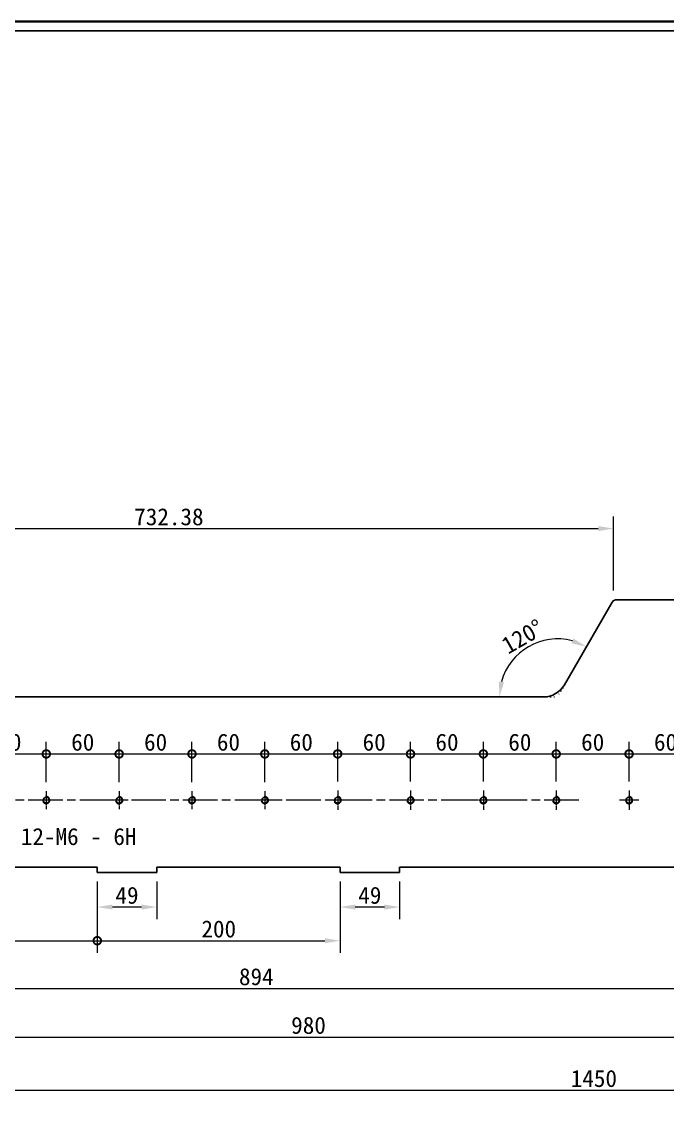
# Model space of a CAD drawing. Header units: millimetres. Extents: x 30 to 2073, y 27 to 1458.
# Drawn here: x 515 to 1047, y 568 to 1458 of the extents above; entities that cross this region are included whole.
import ezdxf
from ezdxf.enums import TextEntityAlignment as Align

# ---------------------------------------------------------------- set-up
doc = ezdxf.new("R2010")
doc.units = ezdxf.units.MM
doc.header["$LTSCALE"] = 5
doc.linetypes.add('CHAIN', pattern=[0.3543, 0.2362, -0.0295, 0.0591, -0.0295])
doc.linetypes.add('DOTTED', pattern=[0.0482, 0.0069, -0.0413])
for name, color, linetype, lineweight, true_color in [('中心标记 (ISO)', 1, 'CHAIN', 18, 0xc2ff0000), ('尺寸 (ISO)', 7, 'Continuous', 18, 0xc2008000), ('符号 (ISO)', 7, 'Continuous', 18, 0xc2008000)]:
    doc.layers.add(name, color=color, linetype=linetype, lineweight=lineweight, true_color=true_color)
for name, color, linetype, lineweight in [('可见 (ISO)', 7, 'Continuous', 25), ('可见窄的 (ISO)', 7, 'Continuous', 18), ('图框 (ISO)', 7, 'Continuous', 35), ('草图几何图元 (ISO)', 7, 'Continuous', 18)]:
    doc.layers.add(name, color=color, linetype=linetype, lineweight=lineweight)
doc.styles.get("Standard").update_dxf_attribs({"font": 'simfang.ttf'})
doc.styles.add('最新国标', font='simfang.ttf')
doc.dimstyles.new('默认 (GB)', dxfattribs={"dimscale": 5, "dimtxt": 2.8, "dimasz": 2.5, "dimexe": 2, "dimexo": 1.5, "dimgap": 0.5, "dimtad": 1, "dimtoh": 1, "dimdsep": 46, "dimtxsty": '最新国标', "dimcen": 0.09, "dimdle": 10, "dimazin": 2, "dimtfac": 0.535714, "dimtdec": 3, "dimtmove": 0, "dimatfit": 3, "dimfxl": 1, "dimtolj": 1, "dimlwd": -1, "dimlwe": -1, "dimarcsym": 0})

# ---------------------------------------------------------------- blocks, each defined once
blk = doc.blocks.new('图框 最新国标')
at = {"layer": '图框 (ISO)'}
blk.add_line((6, 291.5), (414.5, 291.5), dxfattribs=at)
at = {"layer": '图框 (ISO)', "color": 7, "linetype": 'Continuous', "lineweight": 25}
blk.add_line((18, 290), (413, 290), dxfattribs=at)
blk.add_line((18, 290), (413, 290), dxfattribs=at)
at = {"layer": '图框 (ISO)', "flags": 4}
blk.add_attdef('7420701A05', text='', height=2.5, rotation=180, dxfattribs=at).set_placement((35.5, 286), align=Align.MIDDLE_CENTER)
blk = doc.blocks.new('*D5')
at = {"layer": 'Defpoints', "color": 0}
for p in [(1711.74, 811.68), (261.74, 761.68), (1711.74, 577.95)]:
    blk.add_point(p, dxfattribs=at)
at = {"layer": '尺寸 (ISO)', "color": 116, "true_color": 0x000000}
for p, q in [((1711.74, 804.18), (1711.74, 567.95)), ((261.74, 754.18), (261.74, 567.95)), ((274.24, 577.95), (1699.24, 577.95))]:
    blk.add_line(p, q, dxfattribs=at)
for points in [[(274.24, 580.03), (274.24, 575.86), (261.74, 577.95)], [(1699.24, 580.03), (1699.24, 575.86), (1711.74, 577.95)]]:
    blk.add_solid(points, dxfattribs=at)
at = {"layer": '尺寸 (ISO)', "insert": (986.74, 587.53), "char_height": 14, "attachment_point": 5, "style": '最新国标'}
blk.add_mtext('\\A1;1450', dxfattribs=at)
blk = doc.blocks.new('*D6')
at = {"layer": 'Defpoints', "color": 0}
for p in [(261.74, 761.68), (1155.74, 761.68), (1155.74, 661.74)]:
    blk.add_point(p, dxfattribs=at)
at = {"layer": '尺寸 (ISO)', "color": 116, "true_color": 0x000000}
for p, q in [((261.74, 754.18), (261.74, 651.74)), ((1155.74, 754.18), (1155.74, 651.74)), ((274.24, 661.74), (1143.24, 661.74))]:
    blk.add_line(p, q, dxfattribs=at)
for points in [[(274.24, 663.82), (274.24, 659.65), (261.74, 661.74)], [(1143.24, 663.82), (1143.24, 659.65), (1155.74, 661.74)]]:
    blk.add_solid(points, dxfattribs=at)
at = {"layer": '尺寸 (ISO)', "insert": (708.74, 671.32), "char_height": 14, "attachment_point": 5, "style": '最新国标'}
blk.add_mtext('\\A1;894', dxfattribs=at)
blk = doc.blocks.new('_DotSmall')
at = {"color": 0, "linetype": 'ByBlock', "const_width": 0.5}
blk.add_lwpolyline([(-0.0625, 0, 1), (0.0625, 0, 1)], format="xyb", close=True, dxfattribs=at)
blk = doc.blocks.new('*D9')
at = {"layer": 'Defpoints', "color": 0}
for p in [(377.74, 757.18), (577.74, 757.18), (577.74, 701.01)]:
    blk.add_point(p, dxfattribs=at)
at = {"layer": '尺寸 (ISO)', "color": 116, "true_color": 0x000000}
for p, q in [((377.74, 749.68), (377.74, 691.01)), ((577.74, 749.68), (577.74, 691.01)), ((377.74, 701.01), (577.74, 701.01))]:
    blk.add_line(p, q, dxfattribs=at)
at = {"layer": '尺寸 (ISO)', "color": 116, "true_color": 0x000000, "xscale": 12.5, "yscale": 12.5, "zscale": 12.5, "rotation": 180}
blk.add_blockref('_DotSmall', (377.74, 701.01), dxfattribs=at)
at = {"layer": '尺寸 (ISO)', "color": 116, "true_color": 0x000000, "xscale": 12.5, "yscale": 12.5, "zscale": 12.5}
blk.add_blockref('_DotSmall', (577.74, 701.01), dxfattribs=at)
at = {"layer": '尺寸 (ISO)', "insert": (477.79, 710.59), "char_height": 14, "attachment_point": 5, "style": '最新国标'}
blk.add_mtext('\\A1;200', dxfattribs=at)
blk = doc.blocks.new('*D10')
at = {"layer": 'Defpoints', "color": 0}
for p in [(577.74, 757.18), (777.74, 757.18), (777.74, 701.01)]:
    blk.add_point(p, dxfattribs=at)
at = {"layer": '尺寸 (ISO)', "color": 116, "true_color": 0x000000}
for p, q in [((577.74, 749.68), (577.74, 691.01)), ((777.74, 749.68), (777.74, 691.01)), ((577.74, 701.01), (765.24, 701.01))]:
    blk.add_line(p, q, dxfattribs=at)
blk.add_solid([(765.24, 703.09), (765.24, 698.92), (777.74, 701.01)], dxfattribs=at)
at = {"layer": '尺寸 (ISO)', "color": 116, "true_color": 0x000000, "xscale": 12.5, "yscale": 12.5, "zscale": 12.5, "rotation": 180}
blk.add_blockref('_DotSmall', (577.74, 701.01), dxfattribs=at)
at = {"layer": '尺寸 (ISO)', "insert": (677.79, 710.59), "char_height": 14, "attachment_point": 5, "style": '最新国标'}
blk.add_mtext('\\A1;200', dxfattribs=at)
blk = doc.blocks.new('*D12')
at = {"layer": 'Defpoints', "color": 0}
for p in [(577.74, 757.18), (626.74, 757.18), (577.74, 728.72)]:
    blk.add_point(p, dxfattribs=at)
at = {"layer": '尺寸 (ISO)', "color": 116, "true_color": 0x000000}
for p, q in [((577.74, 749.68), (577.74, 718.72)), ((626.74, 749.68), (626.74, 718.72)), ((614.24, 728.72), (590.24, 728.72))]:
    blk.add_line(p, q, dxfattribs=at)
for points in [[(590.24, 730.8), (590.24, 726.63), (577.74, 728.72)], [(614.24, 730.8), (614.24, 726.63), (626.74, 728.72)]]:
    blk.add_solid(points, dxfattribs=at)
at = {"layer": '尺寸 (ISO)', "insert": (602.24, 738.3), "char_height": 14, "attachment_point": 5, "style": '最新国标'}
blk.add_mtext('\\A1;49', dxfattribs=at)
blk = doc.blocks.new('*D13')
at = {"layer": 'Defpoints', "color": 0}
for p in [(777.74, 757.18), (826.74, 757.18), (777.74, 728.72)]:
    blk.add_point(p, dxfattribs=at)
at = {"layer": '尺寸 (ISO)', "color": 116, "true_color": 0x000000}
for p, q in [((777.74, 749.68), (777.74, 718.72)), ((826.74, 749.68), (826.74, 718.72)), ((814.24, 728.72), (790.24, 728.72))]:
    blk.add_line(p, q, dxfattribs=at)
for points in [[(790.24, 730.8), (790.24, 726.63), (777.74, 728.72)], [(814.24, 730.8), (814.24, 726.63), (826.74, 728.72)]]:
    blk.add_solid(points, dxfattribs=at)
at = {"layer": '尺寸 (ISO)', "insert": (802.24, 738.3), "char_height": 14, "attachment_point": 5, "style": '最新国标'}
blk.add_mtext('\\A1;49', dxfattribs=at)
blk = doc.blocks.new('*D21')
at = {"layer": 'Defpoints', "color": 0}
for p in [(1241.74, 901.68), (261.74, 761.68), (1241.74, 621.68)]:
    blk.add_point(p, dxfattribs=at)
at = {"layer": '尺寸 (ISO)', "color": 116, "true_color": 0x000000}
for p, q in [((1241.74, 894.18), (1241.74, 611.68)), ((261.74, 754.18), (261.74, 611.68)), ((274.24, 621.68), (1241.74, 621.68))]:
    blk.add_line(p, q, dxfattribs=at)
blk.add_solid([(274.24, 623.76), (274.24, 619.59), (261.74, 621.68)], dxfattribs=at)
at = {"layer": '尺寸 (ISO)', "color": 116, "true_color": 0x000000, "xscale": 12.5, "yscale": 12.5, "zscale": 12.5}
blk.add_blockref('_DotSmall', (1241.74, 621.68), dxfattribs=at)
at = {"layer": '尺寸 (ISO)', "insert": (751.74, 631.26), "char_height": 14, "attachment_point": 5, "style": '最新国标'}
blk.add_mtext('\\A1;980', dxfattribs=at)
blk = doc.blocks.new('*D30')
at = {"layer": 'Defpoints', "color": 0}
for p in [(353.31, 932.37), (310.96, 911.68), (316.74, 901.68), (945.19, 901.68)]:
    blk.add_point(p, dxfattribs=at)
at = {"layer": '尺寸 (ISO)', "color": 116, "true_color": 0x000000}
blk.add_arc((316.74, 901.68), 47.75, 15.04317, 104.95683, dxfattribs=at)
for points in [[(305.21, 945.88), (303.62, 949.73), (292.86, 943.03)], [(364.91, 914.34), (360.78, 913.8), (364.48, 901.68)]]:
    blk.add_solid(points, dxfattribs=at)
at = {"layer": '尺寸 (ISO)', "insert": (345.4, 951.32), "char_height": 14, "attachment_point": 5, "rotation": 330, "style": '最新国标'}
blk.add_mtext('\\A1;120°', dxfattribs=at)
blk = doc.blocks.new('*D31')
at = {"layer": 'Defpoints', "color": 0}
for p in [(1001.48, 979.18), (948.45, 948.7), (945.19, 901.68), (956.74, 901.68)]:
    blk.add_point(p, dxfattribs=at)
at = {"layer": '尺寸 (ISO)', "color": 116, "true_color": 0x000000}
blk.add_arc((956.74, 901.68), 47.75, 75.04317, 164.95683, dxfattribs=at)
for points in [[(969.86, 949.73), (968.26, 945.88), (980.61, 943.03)], [(912.69, 913.8), (908.56, 914.34), (908.99, 901.68)]]:
    blk.add_solid(points, dxfattribs=at)
at = {"layer": '尺寸 (ISO)', "insert": (928.07, 951.32), "char_height": 14, "attachment_point": 5, "rotation": 30, "style": '最新国标'}
blk.add_mtext('\\A1;120°', dxfattribs=at)
blk = doc.blocks.new('*D33')
at = {"layer": 'Defpoints', "color": 0}
for p in [(1002.92, 1040.23), (270.55, 981.68), (1002.92, 981.68)]:
    blk.add_point(p, dxfattribs=at)
at = {"layer": '尺寸 (ISO)', "color": 116, "true_color": 0x000000}
for p, q in [((270.55, 989.18), (270.55, 1050.23)), ((1002.92, 989.18), (1002.92, 1050.23)), ((283.05, 1040.23), (990.42, 1040.23))]:
    blk.add_line(p, q, dxfattribs=at)
for points in [[(283.05, 1042.32), (283.05, 1038.15), (270.55, 1040.23)], [(990.42, 1042.32), (990.42, 1038.15), (1002.92, 1040.23)]]:
    blk.add_solid(points, dxfattribs=at)
at = {"layer": '尺寸 (ISO)', "insert": (636.74, 1049.85), "char_height": 14, "attachment_point": 5, "style": '最新国标'}
blk.add_mtext('\\A1;732.38', dxfattribs=at)
blk = doc.blocks.new('*D36')
at = {"layer": 'Defpoints', "color": 0}
for p in [(535.74, 854.75), (475.74, 824.13), (535.74, 824.13)]:
    blk.add_point(p, dxfattribs=at)
at = {"layer": '尺寸 (ISO)', "color": 116, "true_color": 0x000000}
for p, q in [((475.74, 831.63), (475.74, 864.75)), ((535.74, 831.63), (535.74, 864.75)), ((475.74, 854.75), (535.74, 854.75))]:
    blk.add_line(p, q, dxfattribs=at)
at = {"layer": '尺寸 (ISO)', "color": 116, "true_color": 0x000000, "xscale": 12.5, "yscale": 12.5, "zscale": 12.5, "rotation": 180}
blk.add_blockref('_DotSmall', (475.74, 854.75), dxfattribs=at)
at = {"layer": '尺寸 (ISO)', "color": 116, "true_color": 0x000000, "xscale": 12.5, "yscale": 12.5, "zscale": 12.5}
blk.add_blockref('_DotSmall', (535.74, 854.75), dxfattribs=at)
at = {"layer": '尺寸 (ISO)', "insert": (505.79, 864.33), "char_height": 14, "attachment_point": 5, "style": '最新国标'}
blk.add_mtext('\\A1;60', dxfattribs=at)
blk = doc.blocks.new('*D37')
at = {"layer": 'Defpoints', "color": 0}
for p in [(595.74, 854.75), (535.74, 824.13), (595.74, 824.13)]:
    blk.add_point(p, dxfattribs=at)
at = {"layer": '尺寸 (ISO)', "color": 116, "true_color": 0x000000}
for p, q in [((535.74, 831.63), (535.74, 864.75)), ((595.74, 831.63), (595.74, 864.75)), ((535.74, 854.75), (595.74, 854.75))]:
    blk.add_line(p, q, dxfattribs=at)
at = {"layer": '尺寸 (ISO)', "color": 116, "true_color": 0x000000, "xscale": 12.5, "yscale": 12.5, "zscale": 12.5, "rotation": 180}
blk.add_blockref('_DotSmall', (535.74, 854.75), dxfattribs=at)
at = {"layer": '尺寸 (ISO)', "color": 116, "true_color": 0x000000, "xscale": 12.5, "yscale": 12.5, "zscale": 12.5}
blk.add_blockref('_DotSmall', (595.74, 854.75), dxfattribs=at)
at = {"layer": '尺寸 (ISO)', "insert": (565.79, 864.33), "char_height": 14, "attachment_point": 5, "style": '最新国标'}
blk.add_mtext('\\A1;60', dxfattribs=at)
blk = doc.blocks.new('*D38')
at = {"layer": 'Defpoints', "color": 0}
for p in [(655.74, 854.75), (595.74, 824.13), (655.74, 824.13)]:
    blk.add_point(p, dxfattribs=at)
at = {"layer": '尺寸 (ISO)', "color": 116, "true_color": 0x000000}
for p, q in [((595.74, 831.63), (595.74, 864.75)), ((655.74, 831.63), (655.74, 864.75)), ((595.74, 854.75), (655.74, 854.75))]:
    blk.add_line(p, q, dxfattribs=at)
at = {"layer": '尺寸 (ISO)', "color": 116, "true_color": 0x000000, "xscale": 12.5, "yscale": 12.5, "zscale": 12.5, "rotation": 180}
blk.add_blockref('_DotSmall', (595.74, 854.75), dxfattribs=at)
at = {"layer": '尺寸 (ISO)', "color": 116, "true_color": 0x000000, "xscale": 12.5, "yscale": 12.5, "zscale": 12.5}
blk.add_blockref('_DotSmall', (655.74, 854.75), dxfattribs=at)
at = {"layer": '尺寸 (ISO)', "insert": (625.79, 864.33), "char_height": 14, "attachment_point": 5, "style": '最新国标'}
blk.add_mtext('\\A1;60', dxfattribs=at)
blk = doc.blocks.new('*D39')
at = {"layer": 'Defpoints', "color": 0}
for p in [(715.74, 854.75), (655.74, 824.13), (715.74, 824.13)]:
    blk.add_point(p, dxfattribs=at)
at = {"layer": '尺寸 (ISO)', "color": 116, "true_color": 0x000000}
for p, q in [((655.74, 831.63), (655.74, 864.75)), ((715.74, 831.63), (715.74, 864.75)), ((655.74, 854.75), (715.74, 854.75))]:
    blk.add_line(p, q, dxfattribs=at)
at = {"layer": '尺寸 (ISO)', "color": 116, "true_color": 0x000000, "xscale": 12.5, "yscale": 12.5, "zscale": 12.5, "rotation": 180}
blk.add_blockref('_DotSmall', (655.74, 854.75), dxfattribs=at)
at = {"layer": '尺寸 (ISO)', "color": 116, "true_color": 0x000000, "xscale": 12.5, "yscale": 12.5, "zscale": 12.5}
blk.add_blockref('_DotSmall', (715.74, 854.75), dxfattribs=at)
at = {"layer": '尺寸 (ISO)', "insert": (685.79, 864.33), "char_height": 14, "attachment_point": 5, "style": '最新国标'}
blk.add_mtext('\\A1;60', dxfattribs=at)
blk = doc.blocks.new('*D40')
at = {"layer": 'Defpoints', "color": 0}
for p in [(775.74, 854.75), (715.74, 824.13), (775.74, 824.68)]:
    blk.add_point(p, dxfattribs=at)
at = {"layer": '尺寸 (ISO)', "color": 116, "true_color": 0x000000}
for p, q in [((715.74, 831.63), (715.74, 864.75)), ((775.74, 832.18), (775.74, 864.75)), ((715.74, 854.75), (775.74, 854.75))]:
    blk.add_line(p, q, dxfattribs=at)
at = {"layer": '尺寸 (ISO)', "color": 116, "true_color": 0x000000, "xscale": 12.5, "yscale": 12.5, "zscale": 12.5, "rotation": 180}
blk.add_blockref('_DotSmall', (715.74, 854.75), dxfattribs=at)
at = {"layer": '尺寸 (ISO)', "color": 116, "true_color": 0x000000, "xscale": 12.5, "yscale": 12.5, "zscale": 12.5}
blk.add_blockref('_DotSmall', (775.74, 854.75), dxfattribs=at)
at = {"layer": '尺寸 (ISO)', "insert": (745.79, 864.33), "char_height": 14, "attachment_point": 5, "style": '最新国标'}
blk.add_mtext('\\A1;60', dxfattribs=at)
blk = doc.blocks.new('*D41')
at = {"layer": 'Defpoints', "color": 0}
for p in [(835.74, 854.75), (775.74, 824.68), (835.74, 824.68)]:
    blk.add_point(p, dxfattribs=at)
at = {"layer": '尺寸 (ISO)', "color": 116, "true_color": 0x000000}
for p, q in [((775.74, 832.18), (775.74, 864.75)), ((835.74, 832.18), (835.74, 864.75)), ((775.74, 854.75), (835.74, 854.75))]:
    blk.add_line(p, q, dxfattribs=at)
at = {"layer": '尺寸 (ISO)', "color": 116, "true_color": 0x000000, "xscale": 12.5, "yscale": 12.5, "zscale": 12.5, "rotation": 180}
blk.add_blockref('_DotSmall', (775.74, 854.75), dxfattribs=at)
at = {"layer": '尺寸 (ISO)', "color": 116, "true_color": 0x000000, "xscale": 12.5, "yscale": 12.5, "zscale": 12.5}
blk.add_blockref('_DotSmall', (835.74, 854.75), dxfattribs=at)
at = {"layer": '尺寸 (ISO)', "insert": (805.79, 864.33), "char_height": 14, "attachment_point": 5, "style": '最新国标'}
blk.add_mtext('\\A1;60', dxfattribs=at)
blk = doc.blocks.new('*D42')
at = {"layer": 'Defpoints', "color": 0}
for p in [(895.74, 854.75), (835.74, 824.68), (895.74, 824.68)]:
    blk.add_point(p, dxfattribs=at)
at = {"layer": '尺寸 (ISO)', "color": 116, "true_color": 0x000000}
for p, q in [((835.74, 832.18), (835.74, 864.75)), ((895.74, 832.18), (895.74, 864.75)), ((835.74, 854.75), (895.74, 854.75))]:
    blk.add_line(p, q, dxfattribs=at)
at = {"layer": '尺寸 (ISO)', "color": 116, "true_color": 0x000000, "xscale": 12.5, "yscale": 12.5, "zscale": 12.5, "rotation": 180}
blk.add_blockref('_DotSmall', (835.74, 854.75), dxfattribs=at)
at = {"layer": '尺寸 (ISO)', "color": 116, "true_color": 0x000000, "xscale": 12.5, "yscale": 12.5, "zscale": 12.5}
blk.add_blockref('_DotSmall', (895.74, 854.75), dxfattribs=at)
at = {"layer": '尺寸 (ISO)', "insert": (865.79, 864.33), "char_height": 14, "attachment_point": 5, "style": '最新国标'}
blk.add_mtext('\\A1;60', dxfattribs=at)
blk = doc.blocks.new('*D43')
at = {"layer": 'Defpoints', "color": 0}
for p in [(955.74, 854.75), (895.74, 824.68), (955.74, 824.68)]:
    blk.add_point(p, dxfattribs=at)
at = {"layer": '尺寸 (ISO)', "color": 116, "true_color": 0x000000}
for p, q in [((895.74, 832.18), (895.74, 864.75)), ((955.74, 832.18), (955.74, 864.75)), ((895.74, 854.75), (955.74, 854.75))]:
    blk.add_line(p, q, dxfattribs=at)
at = {"layer": '尺寸 (ISO)', "color": 116, "true_color": 0x000000, "xscale": 12.5, "yscale": 12.5, "zscale": 12.5, "rotation": 180}
blk.add_blockref('_DotSmall', (895.74, 854.75), dxfattribs=at)
at = {"layer": '尺寸 (ISO)', "color": 116, "true_color": 0x000000, "xscale": 12.5, "yscale": 12.5, "zscale": 12.5}
blk.add_blockref('_DotSmall', (955.74, 854.75), dxfattribs=at)
at = {"layer": '尺寸 (ISO)', "insert": (925.79, 864.33), "char_height": 14, "attachment_point": 5, "style": '最新国标'}
blk.add_mtext('\\A1;60', dxfattribs=at)
blk = doc.blocks.new('*D45')
at = {"layer": 'Defpoints', "color": 0}
for p in [(1075.74, 854.75), (1015.74, 824.68), (1075.74, 824.68)]:
    blk.add_point(p, dxfattribs=at)
at = {"layer": '尺寸 (ISO)', "color": 116, "true_color": 0x000000}
for p, q in [((1015.74, 832.18), (1015.74, 864.75)), ((1075.74, 832.18), (1075.74, 864.75)), ((1015.74, 854.75), (1075.74, 854.75))]:
    blk.add_line(p, q, dxfattribs=at)
at = {"layer": '尺寸 (ISO)', "color": 116, "true_color": 0x000000, "xscale": 12.5, "yscale": 12.5, "zscale": 12.5, "rotation": 180}
blk.add_blockref('_DotSmall', (1015.74, 854.75), dxfattribs=at)
at = {"layer": '尺寸 (ISO)', "color": 116, "true_color": 0x000000, "xscale": 12.5, "yscale": 12.5, "zscale": 12.5}
blk.add_blockref('_DotSmall', (1075.74, 854.75), dxfattribs=at)
at = {"layer": '尺寸 (ISO)', "insert": (1045.79, 864.33), "char_height": 14, "attachment_point": 5, "style": '最新国标'}
blk.add_mtext('\\A1;60', dxfattribs=at)
blk = doc.blocks.new('*D47')
at = {"layer": 'Defpoints', "color": 0}
for p in [(1015.74, 854.75), (955.74, 824.68), (1015.74, 824.68)]:
    blk.add_point(p, dxfattribs=at)
at = {"layer": '尺寸 (ISO)', "color": 116, "true_color": 0x000000}
for p, q in [((955.74, 832.18), (955.74, 864.75)), ((1015.74, 832.18), (1015.74, 864.75)), ((955.74, 854.75), (1015.74, 854.75))]:
    blk.add_line(p, q, dxfattribs=at)
at = {"layer": '尺寸 (ISO)', "color": 116, "true_color": 0x000000, "xscale": 12.5, "yscale": 12.5, "zscale": 12.5, "rotation": 180}
blk.add_blockref('_DotSmall', (955.74, 854.75), dxfattribs=at)
at = {"layer": '尺寸 (ISO)', "color": 116, "true_color": 0x000000, "xscale": 12.5, "yscale": 12.5, "zscale": 12.5}
blk.add_blockref('_DotSmall', (1015.74, 854.75), dxfattribs=at)
at = {"layer": '尺寸 (ISO)', "insert": (985.79, 864.33), "char_height": 14, "attachment_point": 5, "style": '最新国标'}
blk.add_mtext('\\A1;60', dxfattribs=at)

msp = doc.modelspace()

# ---------------------------------------------------------------- linework, layer by layer
at = {"layer": '中心标记 (ISO)', "ltscale": 3.315076}
for p, q in [((535.737, 824.135), (535.737, 809.218)), ((595.737, 824.135), (595.737, 809.218)), ((655.737, 824.135), (655.737, 809.218)), ((715.737, 824.135), (715.737, 809.218)), ((1015.737, 824.135), (1015.737, 809.218)), ((543.195, 816.676), (528.278, 816.676)), ((603.195, 816.676), (588.278, 816.676)), ((663.195, 816.676), (648.278, 816.676)), ((723.195, 816.676), (708.278, 816.676)), ((1023.195, 816.676), (1008.278, 816.676))]:
    msp.add_line(p, q, dxfattribs=at)
at = {"layer": '中心标记 (ISO)', "ltscale": 3.555764}
for p, q in [((775.737, 824.676), (775.737, 808.676)), ((835.737, 824.676), (835.737, 808.676)), ((895.737, 824.676), (895.737, 808.676)), ((955.737, 824.676), (955.737, 808.676)), ((1015.737, 824.676), (1015.737, 808.676)), ((783.737, 816.676), (767.737, 816.676)), ((843.737, 816.676), (827.737, 816.676)), ((903.737, 816.676), (887.737, 816.676)), ((963.737, 816.676), (947.737, 816.676)), ((1023.737, 816.676), (1007.737, 816.676))]:
    msp.add_line(p, q, dxfattribs=at)
at = {"layer": '中心标记 (ISO)', "ltscale": 23.990969}
msp.add_line((974.282, 816.676), (468.278, 816.676), dxfattribs=at)
at = {"layer": '可见 (ISO)'}
for p, q in [((1001.482, 979.176), (962.51, 911.676)), ((1005.812, 981.676), (1645.342, 981.676)), ((945.19, 901.676), (328.284, 901.676)), ((577.737, 761.676), (426.737, 761.676)), ((577.737, 757.176), (577.737, 761.676)), ((626.737, 757.176), (577.737, 757.176)), ((777.737, 761.676), (626.737, 761.676)), ((626.737, 761.676), (626.737, 757.176)), ((777.737, 757.176), (777.737, 761.676)), ((826.737, 757.176), (777.737, 757.176)), ((1155.737, 761.676), (826.737, 761.676)), ((826.737, 761.676), (826.737, 757.176))]:
    msp.add_line(p, q, dxfattribs=at)
for centre in [(535.737, 816.676), (595.737, 816.676), (655.737, 816.676), (715.737, 816.676), (775.737, 816.676), (835.737, 816.676), (895.737, 816.676), (955.737, 816.676), (1015.737, 816.676)]:
    msp.add_circle(centre, 2.458, dxfattribs=at)
for centre, radius, start, end in [((1005.812, 976.676), 5, 90, 150), ((945.19, 921.676), 20, 270, 330)]:
    msp.add_arc(centre, radius, start, end, dxfattribs=at)
at = {"layer": '可见窄的 (ISO)'}
for centre in [(535.737, 816.676), (595.737, 816.676), (655.737, 816.676), (715.737, 816.676), (775.737, 816.676), (835.737, 816.676), (895.737, 816.676), (955.737, 816.676), (1015.737, 816.676)]:
    msp.add_arc(centre, 3, 190, 100, dxfattribs=at)
at = {"layer": '草图几何图元 (ISO)', "linetype": 'DOTTED', "ltscale": 4.715735}
for p in [(1001.482, 979.176), (1005.812, 981.676)]:
    msp.add_line(p, (1002.925, 981.676), dxfattribs=at)
at = {"layer": '草图几何图元 (ISO)', "linetype": 'DOTTED', "ltscale": 11.978221}
for p in [(962.51, 911.676), (945.19, 901.676)]:
    msp.add_line(p, (956.737, 901.676), dxfattribs=at)

# ---------------------------------------------------------------- block references
at = {"xscale": 5, "yscale": 5, "zscale": 5}
msp.add_blockref('图框 最新国标', (0, 0), dxfattribs=at)

# ---------------------------------------------------------------- texts
at = {"layer": '符号 (ISO)', "insert": (514.799, 779.543), "char_height": 14, "width": 105.84328, "attachment_point": 7, "line_spacing_factor": 0.49, "style": '最新国标'}
msp.add_mtext('12-M6 - 6H', dxfattribs=at)

# ---------------------------------------------------------------- dimensions: what is measured, and where the dimension line sits
at = {"layer": '尺寸 (ISO)', "color": 116, "true_color": 0x00803f}
for base, p1, p2, override, picture, middle in [((1002.925, 1040.234), (270.549, 981.676), (1002.925, 981.676), {"dimgap": 0.5, "dimtoh": 0, "dimdec": 2, "dimtol": 0, "dimlim": 0, "dimtp": 0, "dimtm": 0, "dimtdec": 3, "dimtofl": 0, "dimatfit": 1}, '*D33', (636.737, 1040.234)), ((1241.737, 621.676), (261.737, 761.676), (1241.737, 901.676), {"dimgap": 0.5, "dimtoh": 0, "dimdec": 2, "dimblk2": 'DotSmall', "dimsah": 1, "dimdle": 0, "dimtol": 0, "dimlim": 0, "dimtp": 0, "dimtm": 0, "dimtdec": 3, "dimtofl": 0, "dimatfit": 1}, '*D21', (751.737, 621.676)), ((535.737, 854.749), (475.737, 824.135), (535.737, 824.135), {"dimgap": 0.5, "dimtoh": 0, "dimdec": 2, "dimblk1": 'DotSmall', "dimblk2": 'DotSmall', "dimsah": 1, "dimdle": 0, "dimtol": 0, "dimlim": 0, "dimtp": 0, "dimtm": 0, "dimtdec": 3, "dimtofl": 0, "dimatfit": 1}, '*D36', (505.787, 854.749)), ((595.737, 854.749), (535.737, 824.135), (595.737, 824.135), {"dimgap": 0.5, "dimtoh": 0, "dimdec": 2, "dimblk1": 'DotSmall', "dimblk2": 'DotSmall', "dimsah": 1, "dimdle": 0, "dimtol": 0, "dimlim": 0, "dimtp": 0, "dimtm": 0, "dimtdec": 3, "dimtofl": 0, "dimatfit": 1}, '*D37', (565.787, 854.749)), ((655.737, 854.749), (595.737, 824.135), (655.737, 824.135), {"dimgap": 0.5, "dimtoh": 0, "dimdec": 2, "dimblk1": 'DotSmall', "dimblk2": 'DotSmall', "dimsah": 1, "dimdle": 0, "dimtol": 0, "dimlim": 0, "dimtp": 0, "dimtm": 0, "dimtdec": 3, "dimtofl": 0, "dimatfit": 1}, '*D38', (625.787, 854.749)), ((715.737, 854.749), (655.737, 824.135), (715.737, 824.135), {"dimgap": 0.5, "dimtoh": 0, "dimdec": 2, "dimblk1": 'DotSmall', "dimblk2": 'DotSmall', "dimsah": 1, "dimdle": 0, "dimtol": 0, "dimlim": 0, "dimtp": 0, "dimtm": 0, "dimtdec": 3, "dimtofl": 0, "dimatfit": 1}, '*D39', (685.787, 854.749)), ((775.737, 854.749), (715.737, 824.135), (775.737, 824.676), {"dimgap": 0.5, "dimtoh": 0, "dimdec": 2, "dimblk1": 'DotSmall', "dimblk2": 'DotSmall', "dimsah": 1, "dimdle": 0, "dimtol": 0, "dimlim": 0, "dimtp": 0, "dimtm": 0, "dimtdec": 3, "dimtofl": 0, "dimatfit": 1}, '*D40', (745.787, 854.749)), ((835.737, 854.749), (775.737, 824.676), (835.737, 824.676), {"dimgap": 0.5, "dimtoh": 0, "dimdec": 2, "dimblk1": 'DotSmall', "dimblk2": 'DotSmall', "dimsah": 1, "dimdle": 0, "dimtol": 0, "dimlim": 0, "dimtp": 0, "dimtm": 0, "dimtdec": 3, "dimtofl": 0, "dimatfit": 1}, '*D41', (805.787, 854.749)), ((895.737, 854.749), (835.737, 824.676), (895.737, 824.676), {"dimgap": 0.5, "dimtoh": 0, "dimdec": 2, "dimblk1": 'DotSmall', "dimblk2": 'DotSmall', "dimsah": 1, "dimdle": 0, "dimtol": 0, "dimlim": 0, "dimtp": 0, "dimtm": 0, "dimtdec": 3, "dimtofl": 0, "dimatfit": 1}, '*D42', (865.787, 854.749)), ((955.737, 854.749), (895.737, 824.676), (955.737, 824.676), {"dimgap": 0.5, "dimtoh": 0, "dimdec": 2, "dimblk1": 'DotSmall', "dimblk2": 'DotSmall', "dimsah": 1, "dimdle": 0, "dimtol": 0, "dimlim": 0, "dimtp": 0, "dimtm": 0, "dimtdec": 3, "dimtofl": 0, "dimatfit": 1}, '*D43', (925.787, 854.749)), ((1015.737, 854.749), (955.737, 824.676), (1015.737, 824.676), {"dimgap": 0.5, "dimtoh": 0, "dimdec": 2, "dimblk1": 'DotSmall', "dimblk2": 'DotSmall', "dimsah": 1, "dimdle": 0, "dimtol": 0, "dimlim": 0, "dimtp": 0, "dimtm": 0, "dimtdec": 3, "dimtofl": 0, "dimatfit": 1}, '*D47', (985.787, 854.749)), ((1075.737, 854.749), (1015.737, 824.676), (1075.737, 824.676), {"dimgap": 0.5, "dimtoh": 0, "dimdec": 2, "dimblk1": 'DotSmall', "dimblk2": 'DotSmall', "dimsah": 1, "dimdle": 0, "dimtol": 0, "dimlim": 0, "dimtp": 0, "dimtm": 0, "dimtdec": 3, "dimtofl": 0, "dimatfit": 1}, '*D45', (1045.787, 854.749)), ((577.737, 701.007), (377.737, 757.176), (577.737, 757.176), {"dimgap": 0.5, "dimtoh": 0, "dimdec": 2, "dimblk1": 'DotSmall', "dimblk2": 'DotSmall', "dimsah": 1, "dimdle": 0, "dimtol": 0, "dimlim": 0, "dimtp": 0, "dimtm": 0, "dimtdec": 3, "dimtofl": 0, "dimatfit": 1}, '*D9', (477.787, 701.007)), ((777.737, 701.007), (577.737, 757.176), (777.737, 757.176), {"dimgap": 0.5, "dimtoh": 0, "dimdec": 2, "dimblk1": 'DotSmall', "dimsah": 1, "dimdle": 0, "dimtol": 0, "dimlim": 0, "dimtp": 0, "dimtm": 0, "dimtdec": 3, "dimtofl": 0, "dimatfit": 1}, '*D10', (677.787, 701.007)), ((577.737, 728.716), (626.737, 757.176), (577.737, 757.176), {"dimgap": 0.5, "dimtoh": 0, "dimdec": 2, "dimtol": 0, "dimlim": 0, "dimtp": 0, "dimtm": 0, "dimtdec": 3, "dimtofl": 0, "dimatfit": 1}, '*D12', (602.237, 728.716)), ((777.737, 728.716), (826.737, 757.176), (777.737, 757.176), {"dimgap": 0.5, "dimtoh": 0, "dimdec": 2, "dimtol": 0, "dimlim": 0, "dimtp": 0, "dimtm": 0, "dimtdec": 3, "dimtofl": 0, "dimatfit": 1}, '*D13', (802.237, 728.716))]:
    dim = msp.add_linear_dim(base=base, p1=p1, p2=p2, angle=180, dimstyle='默认 (GB)', override=override, dxfattribs=at)
    dim.commit()
    dim.dimension.update_dxf_attribs({"geometry": picture, "text_midpoint": middle, "dimtype": 160})
for base, center, p1, p2, picture, middle in [((948.446, 948.697), (956.737, 901.676), (1001.482, 979.176), (945.19, 901.676), '*D31', (932.864, 943.026)), ((353.313, 932.367), (316.737, 901.676), (945.19, 901.676), (310.963, 911.676), '*D30', (340.61, 943.026))]:
    dim = msp.add_angular_dim_3p(base=base, center=center, p1=p1, p2=p2, dimstyle='默认 (GB)', override={"dimgap": 0.5, "dimtoh": 0, "dimse1": 1, "dimse2": 1, "dimadec": 2, "dimtol": 0, "dimlim": 0, "dimtp": 0, "dimtm": 0, "dimtdec": 2}, dxfattribs=at)
    dim.commit()
    dim.dimension.update_dxf_attribs({"geometry": picture, "text_midpoint": middle, "dimtype": 165})
for base, p2, picture, middle in [((1711.737, 577.947), (1711.737, 811.676), '*D5', (986.737, 577.947)), ((1155.737, 661.738), (1155.737, 761.676), '*D6', (708.737, 661.738))]:
    dim = msp.add_linear_dim(base=base, p1=(261.737, 761.676), p2=p2, dimstyle='默认 (GB)', override={"dimgap": 0.5, "dimtoh": 0, "dimdec": 2, "dimtol": 0, "dimlim": 0, "dimtp": 0, "dimtm": 0, "dimtdec": 3, "dimtofl": 0, "dimatfit": 1}, dxfattribs=at)
    dim.commit()
    dim.dimension.update_dxf_attribs({"geometry": picture, "text_midpoint": middle, "dimtype": 160})

doc.saveas('drawing.dxf')
